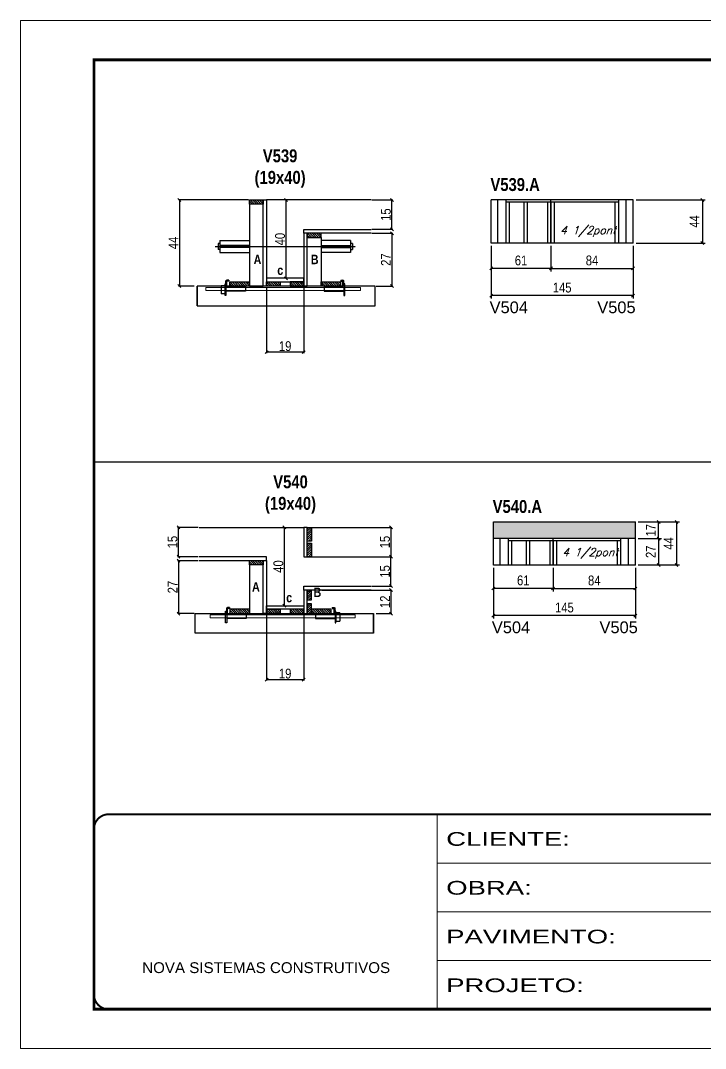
# Model space of a CAD drawing. Extents: x 3309 to 9590, y -2522 to 14608.
# Drawn here: x 8078 to 8777, y 10112 to 11162 of the extents above; entities that cross this region are included whole.
import ezdxf

# ---------------------------------------------------------------- set-up
doc = ezdxf.new("R2010")
doc.units = 0
for name, pattern in [('CONTINUO', [0]), ('DASHED', [0.75, 0.5, -0.25]), ('HIDDEN', [0.375, 0.25, -0.125])]:
    doc.linetypes.add(name, pattern=pattern)
for name, color, linetype in [('5', 5, 'Continuous'), ('barrote', 251, 'Continuous'), ('COTA', 241, 'Continuous'), ('detalhes', 4, 'Continuous'), ('NOMENCLATURA', 7, 'Continuous'), ('Painéis', 200, 'Continuous'), ('presilha', 1, 'Continuous'), ('SARR_2.2x10', 60, 'Continuous'), ('SARR_2.2x7', 40, 'Continuous'), ('SARR_3.5x7', 81, 'Continuous'), ('TENSOR', 3, 'Continuous'), ('texto', 7, 'Continuous')]:
    doc.layers.add(name, color=color, linetype=linetype)
for name, color, linetype, lineweight in [('CONCRETO', 251, 'Continuous', 25), ('Folhas', 255, 'Continuous', 9), ('SARRAFO DE PRESSAO', 251, 'DASHED', 9), ('SCO-___-LAJ', 2, 'Continuous', 0)]:
    doc.layers.add(name, color=color, linetype=linetype, lineweight=lineweight)
doc.styles.add('ARIAL', font='arial.ttf')
doc.styles.add('COTA TECNICA', font='techl___.ttf', dxfattribs={"height": 10})
doc.styles.add('COTA TECNICA 2X', font='techl___.ttf', dxfattribs={"height": 10})
doc.styles.add('Romans', font='romans.shx')
doc.styles.get("Standard").update_dxf_attribs({"font": 'arial.ttf'})
doc.styles.add('TECNICA', font='techb___.ttf', dxfattribs={"height": 10})
doc.styles.add('Tecnologia', font='')
doc.styles.get('Tecnologia').set_extended_font_data('Forgotten Futurist')
doc.dimstyles.new('PAINEL', dxfattribs={"dimtxt": 10, "dimasz": 3, "dimexe": 3, "dimexo": 3, "dimgap": 3, "dimtad": 1, "dimdec": 1, "dimzin": 12, "dimdsep": 46, "dimtxsty": 'COTA TECNICA', "dimblk1": 'OBLIQUE', "dimblk2": 'OBLIQUE', "dimsah": 1, "dimcen": 0.9, "dimclrd": 4, "dimclre": 4, "dimclrt": 240, "dimadec": 1, "dimazin": 3, "dimtfac": 1, "dimtdec": 1, "dimtmove": 0, "dimatfit": 3, "dimfxl": 1, "dimtolj": 1, "dimtzin": 12, "dimarcsym": 0})
doc.dimstyles.new('SECAO', dxfattribs={"dimscale": 0.333333, "dimtxt": 5, "dimasz": 9, "dimexe": 3, "dimexo": 3, "dimgap": 3, "dimtad": 1, "dimdec": 1, "dimlfac": 0.5, "dimzin": 12, "dimdsep": 46, "dimtxsty": 'COTA TECNICA 2X', "dimblk1": 'OBLIQUE', "dimblk2": 'OBLIQUE', "dimsah": 1, "dimcen": 0.9, "dimclrd": 4, "dimclre": 4, "dimclrt": 240, "dimadec": 1, "dimazin": 3, "dimtfac": 1, "dimtdec": 1, "dimtmove": 0, "dimatfit": 3, "dimfxl": 1, "dimtolj": 1, "dimtzin": 12, "dimarcsym": 0})
pattern_1 = [(135, (41564.4781, -112621.3136), (-1.122532015, -1.122532015), [])]
pattern_2 = [(135, (41564.4781, -112955.7535), (-1.122532015, -1.122532015), [])]

# ---------------------------------------------------------------- blocks, each defined once
blk = doc.blocks.new('9999999999')
at = {"color": 30, "linetype": 'CONTINUO'}
for p, q in [((98564.6, 34230.2), (98564.6, 34429.4)), ((98564.6, 34379.6), (99584, 34379.6)), ((98564.6, 34329.8), (99488, 34329.8)), ((98564.6, 34280), (99488, 34280))]:
    blk.add_line(p, q, dxfattribs=at)
at = {"color": 30, "linetype": 'CONTINUO', "const_width": 2}
blk.add_lwpolyline([(99584, 34230.2), (99584, 34414.4, 0.414214), (99569, 34429.4), (98229, 34429.4, 0.414214), (98214, 34414.4), (98214, 34245.2, 0.414214), (98229, 34230.2), (99584, 34230.2)], format="xyb", dxfattribs=at)
at = {"layer": 'Folhas'}
blk.add_lwpolyline([(98139, 34190.2), (99624, 34190.2), (99624, 35240.2), (98139, 35240.2)], close=True, dxfattribs=at)
at = {"layer": 'Folhas', "color": 30, "const_width": 3}
blk.add_lwpolyline([(98214, 34230.2), (99584, 34230.2), (99584, 35200.2), (98214, 35200.2)], close=True, dxfattribs=at)
at = {"color": 7, "linetype": 'Continuous', "ltscale": 5, "style": 'ARIAL'}
blk.add_text('NOVA SISTEMAS CONSTRUTIVOS', height=11.059, dxfattribs=at).set_placement((98263.2, 34267.2))
at = {"layer": 'Folhas', "color": 7, "style": 'Tecnologia', "width": 1.5}
for s, p in [('CLIENTE:', (98573.7, 34397.2)), ('OBRA:', (98573.7, 34347.3)), ('PAVIMENTO:', (98573.7, 34297.5)), ('PROJETO:', (98573.7, 34247.7))]:
    blk.add_text(s, height=14, dxfattribs=at).set_placement(p)
blk = doc.blocks.new('_Oblique')
at = {"color": 0, "linetype": 'ByBlock', "lineweight": -2}
blk.add_line((-0.5, -0.5), (0.5, 0.5), dxfattribs=at)
blk = doc.blocks.new('*D276')
at = {"layer": 'COTA', "color": 4, "lineweight": -2, "transparency": 16777216}
for p, q in [((8329.1, 10889.9), (8329.1, 10822.4)), ((8367.1, 10889.9), (8367.1, 10822.4)), ((8367.1, 10823.4), (8329.1, 10823.4))]:
    blk.add_line(p, q, dxfattribs=at)
at = {"layer": 'Defpoints', "color": 0, "transparency": 16777216}
for p in [(8329.1, 10890.9), (8367.1, 10890.9), (8329.1, 10823.4)]:
    blk.add_point(p, dxfattribs=at)
at = {"layer": 'COTA', "color": 4, "lineweight": -2, "transparency": 16777216, "xscale": 3, "yscale": 3, "zscale": 3, "rotation": 180}
blk.add_blockref('_Oblique', (8329.1, 10823.4), dxfattribs=at)
at = {"layer": 'COTA', "color": 4, "lineweight": -2, "transparency": 16777216, "xscale": 3, "yscale": 3, "zscale": 3}
blk.add_blockref('_Oblique', (8367.1, 10823.4), dxfattribs=at)
at = {"layer": 'COTA', "color": 240, "transparency": 16777216, "insert": (8348.1, 10829.5), "char_height": 10, "attachment_point": 5, "style": 'COTA TECNICA 2X'}
blk.add_mtext('\\A1;19', dxfattribs=at)
blk = doc.blocks.new('PRESILHA METÁLICA 1')
at = {"layer": 'presilha'}
for p, q in [((7.5, 10.6), (7.5, 19.9)), ((12, 21), (8.6, 21)), ((9, 11.6), (9, 18.9)), ((12, 19.5), (9.6, 19.5)), ((12, 21), (12, 19.5)), ((0, 13), (6, 13)), ((0, 13), (0, 0)), ((6, 0), (0, 0)), ((6, 15.5), (7.5, 15.5)), ((6, -2.5), (6, 15.5)), ((6, 13), (6, 0)), ((7.5, 15.5), (7.5, -2.5)), ((37.5, 4.1), (7.5, 4.1)), ((37.5, 11), (9.6, 11)), ((37.5, 11), (37.5, 4.1)), ((7.5, -2.5), (6, -2.5))]:
    blk.add_line(p, q, dxfattribs=at)
for centre, radius, start, end in [((8.6, 19.9), 1.14, 90, 180), ((9.6, 18.9), 0.57, 90, 180), ((9.6, 11.6), 0.57, 180, 270)]:
    blk.add_arc(centre, radius, start, end, dxfattribs=at)
blk = doc.blocks.new('PRESILHA METÁLICA 2')
at = {"layer": 'presilha'}
for p, q in [((-5.2, 23.5), (-5.2, 22)), ((-5.2, 23.5), (-1.9, 23.5)), ((-5.2, 22), (-2.8, 22)), ((-2.2, 14.1), (-2.2, 21.4)), ((0.8, 18), (-0.8, 18)), ((-0.8, 18), (-0.8, 0)), ((-0.8, 14.6), (-0.8, 22.4)), ((0.8, 0), (0.8, 18)), ((-30.8, 13.5), (-30.8, 6.6)), ((-30.8, 13.5), (-2.8, 13.5)), ((-30.8, 6.6), (-0.8, 6.6)), ((-0.8, 0), (0.8, 0))]:
    blk.add_line(p, q, dxfattribs=at)
for centre, radius, start, end in [((-2.8, 21.4), 0.57, 0, 90), ((-1.9, 22.4), 1.14, 0, 90), ((-2.8, 14.1), 0.57, 270, 0)]:
    blk.add_arc(centre, radius, start, end, dxfattribs=at)
blk = doc.blocks.new('*D277')
at = {"layer": 'COTA', "color": 4, "lineweight": -2, "transparency": 16777216}
for p, q in [((8310.5, 10978.9), (8239.1, 10978.9)), ((8240.1, 10978.9), (8240.1, 10890.9)), ((8255.3, 10890.9), (8239.1, 10890.9))]:
    blk.add_line(p, q, dxfattribs=at)
at = {"layer": 'Defpoints', "color": 0, "transparency": 16777216}
for p in [(8311.5, 10978.9), (8240.1, 10890.9), (8256.3, 10890.9)]:
    blk.add_point(p, dxfattribs=at)
at = {"layer": 'COTA', "color": 4, "lineweight": -2, "transparency": 16777216, "xscale": 3, "yscale": 3, "zscale": 3}
for p, rotation in [((8240.1, 10978.9), 90), ((8240.1, 10890.9), 270)]:
    blk.add_blockref('_Oblique', p, dxfattribs=dict(at, rotation=rotation))
at = {"layer": 'COTA', "color": 240, "transparency": 16777216, "insert": (8234, 10934.9), "char_height": 10, "attachment_point": 5, "rotation": 90, "style": 'COTA TECNICA 2X'}
blk.add_mtext('\\A1;44', dxfattribs=at)
blk = doc.blocks.new('*D278')
at = {"layer": 'COTA', "color": 4, "lineweight": -2, "transparency": 16777216}
for p, q in [((8436.8, 10944.9), (8458.1, 10944.9)), ((8457.1, 10944.9), (8457.1, 10890.9)), ((8441, 10890.9), (8458.1, 10890.9))]:
    blk.add_line(p, q, dxfattribs=at)
at = {"layer": 'Defpoints', "color": 0, "transparency": 16777216}
for p in [(8435.8, 10944.9), (8440, 10890.9), (8457.1, 10890.9)]:
    blk.add_point(p, dxfattribs=at)
at = {"layer": 'COTA', "color": 4, "lineweight": -2, "transparency": 16777216, "xscale": 3, "yscale": 3, "zscale": 3}
for p, rotation in [((8457.1, 10944.9), 90), ((8457.1, 10890.9), 270)]:
    blk.add_blockref('_Oblique', p, dxfattribs=dict(at, rotation=rotation))
at = {"layer": 'COTA', "color": 240, "transparency": 16777216, "insert": (8451, 10917.9), "char_height": 10, "attachment_point": 5, "rotation": 90, "style": 'COTA TECNICA 2X'}
blk.add_mtext('\\A1;27', dxfattribs=at)
blk = doc.blocks.new('*D279')
at = {"layer": 'COTA', "color": 4, "lineweight": -2, "transparency": 16777216}
for p, q in [((8366.1, 10978.9), (8348, 10978.9)), ((8349, 10898.9), (8349, 10978.9)), ((8366.1, 10898.9), (8348, 10898.9))]:
    blk.add_line(p, q, dxfattribs=at)
at = {"layer": 'Defpoints', "color": 0, "transparency": 16777216}
for p in [(8349, 10978.9), (8367.1, 10978.9), (8367.1, 10898.9)]:
    blk.add_point(p, dxfattribs=at)
at = {"layer": 'COTA', "color": 4, "lineweight": -2, "transparency": 16777216, "xscale": 3, "yscale": 3, "zscale": 3}
for p, rotation in [((8349, 10978.9), 90), ((8349, 10898.9), 270)]:
    blk.add_blockref('_Oblique', p, dxfattribs=dict(at, rotation=rotation))
at = {"layer": 'COTA', "color": 240, "transparency": 16777216, "insert": (8342.9, 10938.9), "char_height": 10, "attachment_point": 5, "rotation": 90, "style": 'COTA TECNICA 2X'}
blk.add_mtext('\\A1;40', dxfattribs=at)
blk = doc.blocks.new('*D280')
at = {"layer": 'COTA', "color": 4, "lineweight": -2, "transparency": 16777216}
for p, q in [((8436.8, 10978.9), (8458.1, 10978.9)), ((8457.1, 10948.9), (8457.1, 10978.9)), ((8436.8, 10948.9), (8458.1, 10948.9))]:
    blk.add_line(p, q, dxfattribs=at)
at = {"layer": 'Defpoints', "color": 0, "transparency": 16777216}
for p in [(8435.8, 10978.9), (8457.1, 10978.9), (8435.8, 10948.9)]:
    blk.add_point(p, dxfattribs=at)
at = {"layer": 'COTA', "color": 4, "lineweight": -2, "transparency": 16777216, "xscale": 3, "yscale": 3, "zscale": 3}
for p, rotation in [((8457.1, 10978.9), 90), ((8457.1, 10948.9), 270)]:
    blk.add_blockref('_Oblique', p, dxfattribs=dict(at, rotation=rotation))
at = {"layer": 'COTA', "color": 240, "transparency": 16777216, "insert": (8451, 10963.9), "char_height": 10, "attachment_point": 5, "rotation": 90, "style": 'COTA TECNICA 2X'}
blk.add_mtext('\\A1;15', dxfattribs=at)
blk = doc.blocks.new('*D281')
at = {"layer": 'COTA', "color": 4, "linetype": 'ByBlock', "lineweight": -2, "transparency": 16777216}
for p, q in [((8558.5, 10931.9), (8558.5, 10905.9)), ((8619.5, 10931.9), (8619.5, 10905.9)), ((8619.5, 10908.9), (8558.5, 10908.9))]:
    blk.add_line(p, q, dxfattribs=at)
at = {"layer": 'Defpoints', "color": 0, "linetype": 'ByBlock', "transparency": 16777216}
for p in [(8558.5, 10934.9), (8619.5, 10934.9), (8558.5, 10908.9)]:
    blk.add_point(p, dxfattribs=at)
at = {"layer": 'COTA', "color": 4, "linetype": 'ByBlock', "lineweight": -2, "transparency": 16777216, "xscale": 3, "yscale": 3, "zscale": 3, "rotation": 180}
blk.add_blockref('_Oblique', (8558.5, 10908.9), dxfattribs=at)
at = {"layer": 'COTA', "color": 4, "linetype": 'ByBlock', "lineweight": -2, "transparency": 16777216, "xscale": 3, "yscale": 3, "zscale": 3}
blk.add_blockref('_Oblique', (8619.5, 10908.9), dxfattribs=at)
at = {"layer": 'COTA', "color": 240, "linetype": 'ByBlock', "transparency": 16777216, "insert": (8589, 10917), "char_height": 10, "attachment_point": 5, "style": 'COTA TECNICA'}
blk.add_mtext('\\A1;61', dxfattribs=at)
blk = doc.blocks.new('*D284')
at = {"layer": 'COTA', "color": 4, "linetype": 'ByBlock', "lineweight": -2, "transparency": 16777216}
for p, q in [((8558.5, 10931.9), (8558.5, 10878.2)), ((8703.5, 10931.9), (8703.5, 10878.2)), ((8703.5, 10881.2), (8558.5, 10881.2))]:
    blk.add_line(p, q, dxfattribs=at)
at = {"layer": 'Defpoints', "color": 0, "linetype": 'ByBlock', "transparency": 16777216}
for p in [(8558.5, 10934.9), (8703.5, 10934.9), (8558.5, 10881.2)]:
    blk.add_point(p, dxfattribs=at)
at = {"layer": 'COTA', "color": 4, "linetype": 'ByBlock', "lineweight": -2, "transparency": 16777216, "xscale": 3, "yscale": 3, "zscale": 3, "rotation": 180}
blk.add_blockref('_Oblique', (8558.5, 10881.2), dxfattribs=at)
at = {"layer": 'COTA', "color": 4, "linetype": 'ByBlock', "lineweight": -2, "transparency": 16777216, "xscale": 3, "yscale": 3, "zscale": 3}
blk.add_blockref('_Oblique', (8703.5, 10881.2), dxfattribs=at)
at = {"layer": 'COTA', "color": 240, "linetype": 'ByBlock', "transparency": 16777216, "insert": (8631, 10889.3), "char_height": 10, "attachment_point": 5, "style": 'COTA TECNICA'}
blk.add_mtext('\\A1;145', dxfattribs=at)
blk = doc.blocks.new('*D282')
at = {"layer": 'COTA', "color": 4, "lineweight": -2, "transparency": 16777216}
for p, q in [((8619.5, 10931.9), (8619.5, 10905.9)), ((8703.5, 10931.9), (8703.5, 10905.9)), ((8619.5, 10908.9), (8703.5, 10908.9))]:
    blk.add_line(p, q, dxfattribs=at)
at = {"layer": 'Defpoints', "color": 0, "transparency": 16777216}
for p in [(8619.5, 10934.9, 0), (8703.5, 10934.9, 0), (8703.5, 10908.9)]:
    blk.add_point(p, dxfattribs=at)
at = {"layer": 'COTA', "color": 4, "lineweight": -2, "transparency": 16777216, "xscale": 3, "yscale": 3, "zscale": 3, "rotation": 180}
blk.add_blockref('_Oblique', (8619.5, 10908.9), dxfattribs=at)
at = {"layer": 'COTA', "color": 4, "lineweight": -2, "transparency": 16777216, "xscale": 3, "yscale": 3, "zscale": 3}
blk.add_blockref('_Oblique', (8703.5, 10908.9), dxfattribs=at)
at = {"layer": 'COTA', "color": 240, "transparency": 16777216, "insert": (8661.5, 10917), "char_height": 10, "attachment_point": 5, "style": 'COTA TECNICA'}
blk.add_mtext('\\A1;84', dxfattribs=at)
blk = doc.blocks.new('*D283')
at = {"layer": 'COTA', "color": 4, "lineweight": -2, "transparency": 16777216}
for p, q in [((8706.5, 10978.9), (8777.2, 10978.9)), ((8774.2, 10978.9), (8774.2, 10934.9)), ((8706.5, 10934.9), (8777.2, 10934.9))]:
    blk.add_line(p, q, dxfattribs=at)
at = {"layer": 'Defpoints', "color": 0, "transparency": 16777216}
for p in [(8703.5, 10978.9, 0), (8703.5, 10934.9, 0), (8774.2, 10934.9)]:
    blk.add_point(p, dxfattribs=at)
at = {"layer": 'COTA', "color": 4, "lineweight": -2, "transparency": 16777216, "xscale": 3, "yscale": 3, "zscale": 3}
for p, rotation in [((8774.2, 10978.9), 90), ((8774.2, 10934.9), 270)]:
    blk.add_blockref('_Oblique', p, dxfattribs=dict(at, rotation=rotation))
at = {"layer": 'COTA', "color": 240, "transparency": 16777216, "insert": (8766.1, 10956.9), "char_height": 10, "attachment_point": 5, "rotation": 90, "style": 'COTA TECNICA'}
blk.add_mtext('\\A1;44', dxfattribs=at)
blk = doc.blocks.new('*D291')
at = {"layer": 'COTA', "color": 4, "linetype": 'ByBlock', "lineweight": -2, "transparency": 16777216}
for p, q in [((8560.8, 10603), (8560.8, 10579)), ((8621.8, 10603), (8621.8, 10579)), ((8621.8, 10582), (8560.8, 10582))]:
    blk.add_line(p, q, dxfattribs=at)
at = {"layer": 'Defpoints', "color": 0, "linetype": 'ByBlock', "transparency": 16777216}
for p in [(8560.8, 10606), (8621.8, 10606), (8560.8, 10582)]:
    blk.add_point(p, dxfattribs=at)
at = {"layer": 'COTA', "color": 4, "linetype": 'ByBlock', "lineweight": -2, "transparency": 16777216, "xscale": 3, "yscale": 3, "zscale": 3, "rotation": 180}
blk.add_blockref('_Oblique', (8560.8, 10582), dxfattribs=at)
at = {"layer": 'COTA', "color": 4, "linetype": 'ByBlock', "lineweight": -2, "transparency": 16777216, "xscale": 3, "yscale": 3, "zscale": 3}
blk.add_blockref('_Oblique', (8621.8, 10582), dxfattribs=at)
at = {"layer": 'COTA', "color": 240, "linetype": 'ByBlock', "transparency": 16777216, "insert": (8591.3, 10590.2), "char_height": 10, "attachment_point": 5, "style": 'COTA TECNICA'}
blk.add_mtext('\\A1;61', dxfattribs=at)
blk = doc.blocks.new('*D294')
at = {"layer": 'COTA', "color": 4, "linetype": 'ByBlock', "lineweight": -2, "transparency": 16777216}
for p, q in [((8560.8, 10603), (8560.8, 10551.3)), ((8705.8, 10603), (8705.8, 10551.3)), ((8705.8, 10554.3), (8560.8, 10554.3))]:
    blk.add_line(p, q, dxfattribs=at)
at = {"layer": 'Defpoints', "color": 0, "linetype": 'ByBlock', "transparency": 16777216}
for p in [(8560.8, 10606), (8705.8, 10606), (8560.8, 10554.3)]:
    blk.add_point(p, dxfattribs=at)
at = {"layer": 'COTA', "color": 4, "linetype": 'ByBlock', "lineweight": -2, "transparency": 16777216, "xscale": 3, "yscale": 3, "zscale": 3, "rotation": 180}
blk.add_blockref('_Oblique', (8560.8, 10554.3), dxfattribs=at)
at = {"layer": 'COTA', "color": 4, "linetype": 'ByBlock', "lineweight": -2, "transparency": 16777216, "xscale": 3, "yscale": 3, "zscale": 3}
blk.add_blockref('_Oblique', (8705.8, 10554.3), dxfattribs=at)
at = {"layer": 'COTA', "color": 240, "linetype": 'ByBlock', "transparency": 16777216, "insert": (8633.3, 10562.5), "char_height": 10, "attachment_point": 5, "style": 'COTA TECNICA'}
blk.add_mtext('\\A1;145', dxfattribs=at)
blk = doc.blocks.new('*D292')
at = {"layer": 'COTA', "color": 4, "lineweight": -2, "transparency": 16777216}
for p, q in [((8621.8, 10603), (8621.8, 10579)), ((8705.8, 10603), (8705.8, 10579)), ((8621.8, 10582), (8705.8, 10582))]:
    blk.add_line(p, q, dxfattribs=at)
at = {"layer": 'Defpoints', "color": 0, "transparency": 16777216}
for p in [(8621.8, 10606, 0), (8705.8, 10606, 0), (8705.8, 10582)]:
    blk.add_point(p, dxfattribs=at)
at = {"layer": 'COTA', "color": 4, "lineweight": -2, "transparency": 16777216, "xscale": 3, "yscale": 3, "zscale": 3, "rotation": 180}
blk.add_blockref('_Oblique', (8621.8, 10582), dxfattribs=at)
at = {"layer": 'COTA', "color": 4, "lineweight": -2, "transparency": 16777216, "xscale": 3, "yscale": 3, "zscale": 3}
blk.add_blockref('_Oblique', (8705.8, 10582), dxfattribs=at)
at = {"layer": 'COTA', "color": 240, "transparency": 16777216, "insert": (8663.8, 10590.1), "char_height": 10, "attachment_point": 5, "style": 'COTA TECNICA'}
blk.add_mtext('\\A1;84', dxfattribs=at)
blk = doc.blocks.new('*D293')
at = {"layer": 'COTA', "color": 4, "lineweight": -2, "transparency": 16777216}
for p, q in [((8708.8, 10633), (8732.5, 10633)), ((8729.5, 10633), (8729.5, 10606)), ((8708.8, 10606), (8732.5, 10606))]:
    blk.add_line(p, q, dxfattribs=at)
at = {"layer": 'Defpoints', "color": 0, "transparency": 16777216}
for p in [(8705.8, 10633, 0), (8705.8, 10606, 0), (8729.5, 10606)]:
    blk.add_point(p, dxfattribs=at)
at = {"layer": 'COTA', "color": 4, "lineweight": -2, "transparency": 16777216, "xscale": 3, "yscale": 3, "zscale": 3}
for p, rotation in [((8729.5, 10633), 90), ((8729.5, 10606), 270)]:
    blk.add_blockref('_Oblique', p, dxfattribs=dict(at, rotation=rotation))
at = {"layer": 'COTA', "color": 240, "transparency": 16777216, "insert": (8721.5, 10619.5), "char_height": 10, "attachment_point": 5, "rotation": 90, "style": 'COTA TECNICA'}
blk.add_mtext('\\A1;27', dxfattribs=at)
blk = doc.blocks.new('*D295')
at = {"layer": 'COTA', "color": 4, "lineweight": -2, "transparency": 16777216}
for p, q in [((8708.8, 10650), (8732.5, 10650)), ((8729.5, 10633), (8729.5, 10650)), ((8708.8, 10633), (8732.5, 10633))]:
    blk.add_line(p, q, dxfattribs=at)
at = {"layer": 'Defpoints', "color": 0, "transparency": 16777216}
for p in [(8705.8, 10650, 0), (8729.5, 10650), (8705.8, 10633, 0)]:
    blk.add_point(p, dxfattribs=at)
at = {"layer": 'COTA', "color": 4, "lineweight": -2, "transparency": 16777216, "xscale": 3, "yscale": 3, "zscale": 3}
for p, rotation in [((8729.5, 10650), 90), ((8729.5, 10633), 270)]:
    blk.add_blockref('_Oblique', p, dxfattribs=dict(at, rotation=rotation))
at = {"layer": 'COTA', "color": 240, "transparency": 16777216, "insert": (8721.5, 10641.5), "char_height": 10, "attachment_point": 5, "rotation": 90, "style": 'COTA TECNICA'}
blk.add_mtext('\\A1;17', dxfattribs=at)
blk = doc.blocks.new('*D296')
at = {"layer": 'COTA', "color": 4, "lineweight": -2, "transparency": 16777216}
for p, q in [((8708.8, 10650), (8750.8, 10650)), ((8747.8, 10650), (8747.8, 10606)), ((8708.8, 10606), (8750.8, 10606))]:
    blk.add_line(p, q, dxfattribs=at)
at = {"layer": 'Defpoints', "color": 0, "transparency": 16777216}
for p in [(8705.8, 10650, 0), (8705.8, 10606, 0), (8747.8, 10606)]:
    blk.add_point(p, dxfattribs=at)
at = {"layer": 'COTA', "color": 4, "lineweight": -2, "transparency": 16777216, "xscale": 3, "yscale": 3, "zscale": 3}
for p, rotation in [((8747.8, 10650), 90), ((8747.8, 10606), 270)]:
    blk.add_blockref('_Oblique', p, dxfattribs=dict(at, rotation=rotation))
at = {"layer": 'COTA', "color": 240, "transparency": 16777216, "insert": (8739.7, 10628), "char_height": 10, "attachment_point": 5, "rotation": 90, "style": 'COTA TECNICA'}
blk.add_mtext('\\A1;44', dxfattribs=at)
blk = doc.blocks.new('*D330')
at = {"layer": 'COTA', "color": 4, "lineweight": -2, "transparency": 16777216}
for p, q in [((8329.1, 10555.4), (8329.1, 10487.9)), ((8367.1, 10555.4), (8367.1, 10487.9)), ((8329.1, 10488.9), (8367.1, 10488.9))]:
    blk.add_line(p, q, dxfattribs=at)
at = {"layer": 'Defpoints', "color": 0, "transparency": 16777216}
for p in [(8329.1, 10556.4), (8367.1, 10556.4), (8367.1, 10488.9)]:
    blk.add_point(p, dxfattribs=at)
at = {"layer": 'COTA', "color": 4, "lineweight": -2, "transparency": 16777216, "xscale": 3, "yscale": 3, "zscale": 3, "rotation": 180}
blk.add_blockref('_Oblique', (8329.1, 10488.9), dxfattribs=at)
at = {"layer": 'COTA', "color": 4, "lineweight": -2, "transparency": 16777216, "xscale": 3, "yscale": 3, "zscale": 3}
blk.add_blockref('_Oblique', (8367.1, 10488.9), dxfattribs=at)
at = {"layer": 'COTA', "color": 240, "transparency": 16777216, "insert": (8348.1, 10495), "char_height": 10, "attachment_point": 5, "style": 'COTA TECNICA 2X'}
blk.add_mtext('\\A1;19', dxfattribs=at)
blk = doc.blocks.new('*D326')
at = {"layer": 'COTA', "color": 4, "lineweight": -2, "transparency": 16777216}
for p, q in [((8385.7, 10580.4), (8457.2, 10580.4)), ((8456.2, 10580.4), (8456.2, 10556.4)), ((8441, 10556.4), (8457.2, 10556.4))]:
    blk.add_line(p, q, dxfattribs=at)
at = {"layer": 'Defpoints', "color": 0, "transparency": 16777216}
for p in [(8384.7, 10580.4), (8440, 10556.4), (8456.2, 10556.4)]:
    blk.add_point(p, dxfattribs=at)
at = {"layer": 'COTA', "color": 4, "lineweight": -2, "transparency": 16777216, "xscale": 3, "yscale": 3, "zscale": 3}
for p, rotation in [((8456.2, 10580.4), 90), ((8456.2, 10556.4), 270)]:
    blk.add_blockref('_Oblique', p, dxfattribs=dict(at, rotation=rotation))
at = {"layer": 'COTA', "color": 240, "transparency": 16777216, "insert": (8450.1, 10568.4), "char_height": 10, "attachment_point": 5, "rotation": 90, "style": 'COTA TECNICA 2X'}
blk.add_mtext('\\A1;12', dxfattribs=at)
blk = doc.blocks.new('*D327')
at = {"layer": 'COTA', "color": 4, "lineweight": -2, "transparency": 16777216}
for p, q in [((8259.4, 10610.4), (8238.2, 10610.4)), ((8239.2, 10610.4), (8239.2, 10556.4)), ((8255.3, 10556.4), (8238.2, 10556.4))]:
    blk.add_line(p, q, dxfattribs=at)
at = {"layer": 'Defpoints', "color": 0, "transparency": 16777216}
for p in [(8260.4, 10610.4), (8239.2, 10556.4), (8256.3, 10556.4)]:
    blk.add_point(p, dxfattribs=at)
at = {"layer": 'COTA', "color": 4, "lineweight": -2, "transparency": 16777216, "xscale": 3, "yscale": 3, "zscale": 3}
for p, rotation in [((8239.2, 10610.4), 90), ((8239.2, 10556.4), 270)]:
    blk.add_blockref('_Oblique', p, dxfattribs=dict(at, rotation=rotation))
at = {"layer": 'COTA', "color": 240, "transparency": 16777216, "insert": (8233.2, 10583.4), "char_height": 10, "attachment_point": 5, "rotation": 90, "style": 'COTA TECNICA 2X'}
blk.add_mtext('\\A1;27', dxfattribs=at)
blk = doc.blocks.new('*D328')
at = {"layer": 'COTA', "color": 4, "lineweight": -2, "transparency": 16777216}
for p, q in [((8330.1, 10644.4), (8348.3, 10644.4)), ((8347.3, 10564.4), (8347.3, 10644.4)), ((8330.1, 10564.4), (8348.3, 10564.4))]:
    blk.add_line(p, q, dxfattribs=at)
at = {"layer": 'Defpoints', "color": 0, "transparency": 16777216}
for p in [(8329.1, 10644.4), (8347.3, 10644.4), (8329.1, 10564.4)]:
    blk.add_point(p, dxfattribs=at)
at = {"layer": 'COTA', "color": 4, "lineweight": -2, "transparency": 16777216, "xscale": 3, "yscale": 3, "zscale": 3}
for p, rotation in [((8347.3, 10644.4), 90), ((8347.3, 10564.4), 270)]:
    blk.add_blockref('_Oblique', p, dxfattribs=dict(at, rotation=rotation))
at = {"layer": 'COTA', "color": 240, "transparency": 16777216, "insert": (8341.2, 10604.4), "char_height": 10, "attachment_point": 5, "rotation": 90, "style": 'COTA TECNICA 2X'}
blk.add_mtext('\\A1;40', dxfattribs=at)
blk = doc.blocks.new('*D329')
at = {"layer": 'COTA', "color": 4, "lineweight": -2, "transparency": 16777216}
for p, q in [((8259.4, 10644.4), (8238.2, 10644.4)), ((8239.2, 10614.4), (8239.2, 10644.4)), ((8259.4, 10614.4), (8238.2, 10614.4))]:
    blk.add_line(p, q, dxfattribs=at)
at = {"layer": 'Defpoints', "color": 0, "transparency": 16777216}
for p in [(8239.2, 10644.4), (8260.4, 10644.4), (8260.4, 10614.4)]:
    blk.add_point(p, dxfattribs=at)
at = {"layer": 'COTA', "color": 4, "lineweight": -2, "transparency": 16777216, "xscale": 3, "yscale": 3, "zscale": 3}
for p, rotation in [((8239.2, 10644.4), 90), ((8239.2, 10614.4), 270)]:
    blk.add_blockref('_Oblique', p, dxfattribs=dict(at, rotation=rotation))
at = {"layer": 'COTA', "color": 240, "transparency": 16777216, "insert": (8233.1, 10629.4), "char_height": 10, "attachment_point": 5, "rotation": 90, "style": 'COTA TECNICA 2X'}
blk.add_mtext('\\A1;15', dxfattribs=at)
blk = doc.blocks.new('*D331')
at = {"layer": 'COTA', "color": 4, "lineweight": -2, "transparency": 16777216}
for p, q in [((8371.7, 10644.4), (8457.2, 10644.4)), ((8456.2, 10644.4), (8456.2, 10614.4)), ((8385.7, 10614.4), (8457.2, 10614.4))]:
    blk.add_line(p, q, dxfattribs=at)
at = {"layer": 'Defpoints', "color": 0, "transparency": 16777216}
for p in [(8370.7, 10644.4), (8384.7, 10614.4), (8456.2, 10614.4)]:
    blk.add_point(p, dxfattribs=at)
at = {"layer": 'COTA', "color": 4, "lineweight": -2, "transparency": 16777216, "xscale": 3, "yscale": 3, "zscale": 3}
for p, rotation in [((8456.2, 10644.4), 90), ((8456.2, 10614.4), 270)]:
    blk.add_blockref('_Oblique', p, dxfattribs=dict(at, rotation=rotation))
at = {"layer": 'COTA', "color": 240, "transparency": 16777216, "insert": (8450.1, 10629.4), "char_height": 10, "attachment_point": 5, "rotation": 90, "style": 'COTA TECNICA 2X'}
blk.add_mtext('\\A1;15', dxfattribs=at)
blk = doc.blocks.new('*D332')
at = {"layer": 'COTA', "color": 4, "lineweight": -2, "transparency": 16777216}
for p, q in [((8385.7, 10614.4), (8457.2, 10614.4)), ((8456.2, 10584.4), (8456.2, 10614.4)), ((8436.8, 10584.4), (8457.2, 10584.4))]:
    blk.add_line(p, q, dxfattribs=at)
at = {"layer": 'Defpoints', "color": 0, "transparency": 16777216}
for p in [(8384.7, 10614.4), (8456.2, 10614.4), (8435.8, 10584.4)]:
    blk.add_point(p, dxfattribs=at)
at = {"layer": 'COTA', "color": 4, "lineweight": -2, "transparency": 16777216, "xscale": 3, "yscale": 3, "zscale": 3}
for p, rotation in [((8456.2, 10614.4), 90), ((8456.2, 10584.4), 270)]:
    blk.add_blockref('_Oblique', p, dxfattribs=dict(at, rotation=rotation))
at = {"layer": 'COTA', "color": 240, "transparency": 16777216, "insert": (8450.1, 10599.4), "char_height": 10, "attachment_point": 5, "rotation": 90, "style": 'COTA TECNICA 2X'}
blk.add_mtext('\\A1;15', dxfattribs=at)

msp = doc.modelspace()

# ---------------------------------------------------------------- hatches: boundary and pattern name
at = {"layer": 'COTA'}
h = msp.add_hatch(dxfattribs=at)
h.set_pattern_fill('AR-CONC', color=256, scale=0.03)
h.set_pattern_definition([(50, (-369.347, 0), (5.46554, -0.4781726), [0.5715, -6.2865]), (355, (-369.347, 0), (-1.0573026, 5.7317054), [0.4572, -5.0292175]), (100.451445, (-368.8916, -0.04), (4.4082374, 5.2535326), [0.4857003, -5.3427073]), (46.1842, (-369.347, 1.524), (8.1323712, -1.26127), [0.85725, -9.42975]), (96.63556, (-368.669, 1.419), (7.122124, 7.4227837), [0.7285507, -8.014068]), (351.18415, (-369.347, 1.524), (7.122124, 7.4227837), [0.685799, -7.543792]), (21, (-368.585, 1.143), (4.5484317, -3.067956), [0.5715, -6.2865]), (326, (-368.585, 1.143), (1.8540609, 5.525639), [0.4572, -5.0292]), (71.451445, (-368.206, 0.8873), (6.4024926, 2.457683), [0.4857003, -5.3426981]), (37.5, (-369.347, 0), (0.0926581, 2.53665117), [0, -4.96824, 0, -5.1054, 0, -5.04825]), (7.5, (-369.347, 0), (2.0045899, 3.00541724), [0, -2.91084, 0, -4.85394, 0, -1.92405]), (327.5, (-371.0463, 0), (4.06771786, -0.17186232), [0, -1.905, 0, -5.9436, 0, -7.8867]), (317.5, (-371.8083, 0), (4.4438754, 0.7627947), [0, -2.4765, 0, -3.94716, 0, -5.6007])])
h.paths.add_polyline_path([(8705.76, 10632.97), (8705.76, 10649.97), (8560.76, 10649.97), (8560.76, 10632.97)])
at = {"layer": 'SARR_2.2x10'}
h = msp.add_hatch(dxfattribs=at)
h.set_pattern_fill('ANSI31', color=256, scale=0.5, angle=90)
h.set_pattern_definition([(135, (41484.8781, -112621.3136), (-1.122532015, -1.122532015), [])])
h.paths.add_polyline_path([(8291.55, 10895.26), (8291.55, 10890.86), (8311.55, 10890.86), (8311.55, 10895.26)])
h = msp.add_hatch(dxfattribs=at)
h.set_pattern_fill('ANSI31', color=256, scale=0.5, angle=90)
h.set_pattern_definition([(135, (41578.0781, -112621.3136), (-1.122532015, -1.122532015), [])])
h.paths.add_polyline_path([(8384.75, 10895.26), (8384.75, 10890.86), (8404.75, 10890.86), (8404.75, 10895.26)])
h = msp.add_hatch(dxfattribs=at)
h.set_pattern_fill('ANSI31', color=256, scale=0.5, angle=90)
h.set_pattern_definition([(135, (41578.0781, -112955.7535), (-1.122532015, -1.122532015), [])])
h.paths.add_polyline_path([(8311.55, 10560.82), (8311.55, 10556.42), (8291.55, 10556.42), (8291.55, 10560.82)])
h = msp.add_hatch(dxfattribs=at)
h.set_pattern_fill('ANSI31', color=256, scale=0.5, angle=90)
h.set_pattern_definition([(135, (41475.2781, -112955.7535), (-1.122532015, -1.122532015), [])])
h.paths.add_polyline_path([(8395.15, 10560.82), (8395.15, 10556.42), (8375.15, 10556.42), (8375.15, 10560.82)])
at = {"layer": 'SARR_2.2x7'}
h = msp.add_hatch(dxfattribs=at)
h.set_pattern_fill('ANSI31', color=256, scale=0.5, angle=90)
h.set_pattern_definition([(135, (41498.8781, -112537.7136), (-1.122532015, -1.122532015), [])])
h.paths.add_polyline_path([(8325.55, 10978.86), (8325.55, 10974.46), (8311.55, 10974.46), (8311.55, 10978.86)])
h = msp.add_hatch(dxfattribs=at)
h.set_pattern_fill('ANSI31', color=256, scale=0.5, angle=90)
h.set_pattern_definition([(135, (41478.8781, -112571.7136), (-1.122532015, -1.122532015), [])])
h.paths.add_polyline_path([(8370.75, 10944.86), (8370.75, 10940.46), (8384.75, 10940.46), (8384.75, 10944.86)])
h = msp.add_hatch(dxfattribs=at)
h.set_pattern_fill('ANSI31', color=256, scale=0.5, angle=90)
h.set_pattern_definition(pattern_1)
h.paths.add_polyline_path([(8343.15, 10890.86), (8343.15, 10895.26), (8329.15, 10895.26), (8329.15, 10890.86)])
h = msp.add_hatch(dxfattribs=at)
h.set_pattern_fill('ANSI31', color=256, scale=0.5, angle=90)
h.set_pattern_definition(pattern_1)
h.paths.add_polyline_path([(8353.15, 10895.26), (8353.15, 10890.86), (8367.15, 10890.86), (8367.15, 10895.26)])
h = msp.add_hatch(dxfattribs=at)
h.set_pattern_fill('ANSI31', color=256, scale=0.5, angle=180)
h.set_pattern_definition([(225, (131887.3185, 43797.7455), (1.122532015, -1.122532015), [])])
h.paths.add_polyline_path([(8370.75, 10644.42), (8375.15, 10644.42), (8375.15, 10630.42), (8370.75, 10630.42)])
h = msp.add_hatch(dxfattribs=at)
h.set_pattern_fill('ANSI31', color=256, scale=0.5, angle=180)
h.set_pattern_definition([(225, (131887.3185, 43781.7455), (1.122532015, -1.122532015), [])])
h.paths.add_polyline_path([(8370.75, 10628.42), (8375.15, 10628.42), (8375.15, 10614.42), (8370.75, 10614.42)])
h = msp.add_hatch(dxfattribs=at)
h.set_pattern_fill('ANSI31', color=256, scale=0.5, angle=90)
h.set_pattern_definition([(135, (41478.8781, -112906.1535), (-1.122532015, -1.122532015), [])])
h.paths.add_polyline_path([(8325.55, 10610.42), (8325.55, 10606.02), (8311.55, 10606.02), (8311.55, 10610.42)])
h = msp.add_hatch(dxfattribs=at)
h.set_pattern_fill('ANSI31', color=256, scale=0.5, angle=180)
h.set_pattern_definition([(225, (131887.3185, 43694.5455), (1.122532015, -1.122532015), [])])
h.paths.add_polyline_path([(8370.75, 10570.42), (8375.15, 10570.42), (8375.15, 10580.42), (8370.75, 10580.42)])
h = msp.add_hatch(dxfattribs=at)
h.set_pattern_fill('ANSI31', color=256, scale=0.5, angle=180)
h.set_pattern_definition([(225, (131887.3185, 43680.5455), (1.122532015, -1.122532015), [])])
h.paths.add_polyline_path([(8370.75, 10556.42), (8375.15, 10556.42), (8375.15, 10566.42), (8370.75, 10566.42)])
h = msp.add_hatch(dxfattribs=at)
h.set_pattern_fill('ANSI31', color=256, scale=0.5, angle=90)
h.set_pattern_definition(pattern_2)
h.paths.add_polyline_path([(8343.15, 10560.82), (8343.15, 10556.42), (8329.15, 10556.42), (8329.15, 10560.82)])
h = msp.add_hatch(dxfattribs=at)
h.set_pattern_fill('ANSI31', color=256, scale=0.5, angle=90)
h.set_pattern_definition(pattern_2)
h.paths.add_polyline_path([(8353.15, 10556.42), (8353.15, 10560.82), (8367.15, 10560.82), (8367.15, 10556.42)])

# ---------------------------------------------------------------- linework, layer by layer
at = {"ltscale": 3}
for p, q in [((8279.55, 10934.31), (8279.55, 10928.31)), ((8281.55, 10934.31), (8279.55, 10934.31)), ((8281.55, 10937.31), (8281.55, 10925.31)), ((8281.55, 10937.31), (8311.55, 10937.31)), ((8311.55, 10932.31), (8281.55, 10932.31)), ((8414.75, 10937.31), (8384.75, 10937.31)), ((8384.75, 10932.31), (8414.75, 10932.31)), ((8414.75, 10937.31), (8414.75, 10925.31)), ((8416.75, 10934.31), (8414.75, 10934.31)), ((8416.75, 10934.31), (8416.75, 10928.31)), ((8281.55, 10928.31), (8279.55, 10928.31)), ((8311.55, 10930.31), (8281.55, 10930.31)), ((8281.55, 10925.31), (8311.55, 10925.31)), ((8384.75, 10930.31), (8414.75, 10930.31)), ((8414.75, 10925.31), (8384.75, 10925.31)), ((8414.75, 10928.31), (8416.75, 10928.31))]:
    msp.add_line(p, q, dxfattribs=at)
at = {"layer": 'barrote'}
for points in [[(8258.09, 10870.86), (8440.01, 10870.86), (8440.01, 10890.86), (8258.09, 10890.86)], [(8438.2, 10536.42), (8256.29, 10536.42), (8256.29, 10556.42), (8438.2, 10556.42)]]:
    msp.add_lwpolyline(points, close=True, dxfattribs=at)
at = {"layer": 'CONCRETO', "linetype": 'Continuous'}
for p, q in [((8435.85, 10978.86), (8329.15, 10978.86)), ((8260.45, 10644.42), (8367.15, 10644.42)), ((8367.15, 10614.42), (8435.98, 10614.42))]:
    msp.add_line(p, q, dxfattribs=at)
at = {"layer": 'COTA'}
for p, q in [((8558.47, 10978.86, 0), (8558.47, 10978.86, 0)), ((8703.47, 10978.86, 0), (8703.47, 10978.86, 0)), ((8152.87, 10711.25), (9522.87, 10711.25)), ((8560.76, 10632.97, 0), (8560.76, 10649.97, 0)), ((8560.76, 10649.97, 0), (8705.76, 10649.97, 0)), ((8705.76, 10632.97, 0), (8705.76, 10649.97, 0)), ((8560.76, 10632.97, 0), (8560.76, 10632.97, 0)), ((8705.76, 10632.97, 0), (8705.76, 10632.97, 0))]:
    msp.add_line(p, q, dxfattribs=at)
at = {"layer": 'detalhes', "color": 250}
for p, q in [((8258.09, 10870.86), (8258.09, 10890.86)), ((8438.2, 10536.42), (8438.2, 10556.42))]:
    msp.add_line(p, q, dxfattribs=at)
at = {"layer": 'Painéis', "linetype": 'ByBlock'}
for p, q in [((8703.47, 10978.86, 0), (8558.47, 10978.86, 0)), ((8558.47, 10934.86, 0), (8558.47, 10978.86, 0)), ((8619.47, 10934.86, 0), (8619.47, 10978.86, 0)), ((8703.47, 10934.86, 0), (8703.47, 10978.86, 0)), ((8703.47, 10934.86, 0), (8558.47, 10934.86, 0)), ((8705.76, 10632.97, 0), (8560.76, 10632.97, 0)), ((8560.76, 10605.97, 0), (8560.76, 10632.97, 0)), ((8621.76, 10605.97, 0), (8621.76, 10632.97, 0)), ((8705.76, 10605.97, 0), (8705.76, 10632.97, 0)), ((8705.76, 10605.97, 0), (8560.76, 10605.97, 0))]:
    msp.add_line(p, q, dxfattribs=at)
at = {"layer": 'Painéis', "linetype": 'Continuous'}
for points in [[(8325.55, 10890.86), (8325.55, 10978.86), (8329.15, 10978.86), (8329.15, 10890.86)], [(8370.75, 10890.86), (8370.75, 10944.86), (8367.15, 10944.86), (8367.15, 10890.86)], [(8367.15, 10898.86), (8329.15, 10898.86), (8329.15, 10895.26), (8367.15, 10895.26)], [(8370.75, 10614.42), (8370.75, 10644.42), (8367.15, 10644.42), (8367.15, 10614.42)], [(8325.55, 10556.42), (8325.55, 10610.42), (8329.15, 10610.42), (8329.15, 10556.42)], [(8370.75, 10556.42), (8370.75, 10580.42), (8367.15, 10580.42), (8367.15, 10556.42)], [(8329.15, 10564.42), (8367.15, 10564.42), (8367.15, 10560.82), (8329.15, 10560.82)]]:
    msp.add_lwpolyline(points, close=True, dxfattribs=at)
at = {"layer": 'Painéis', "linetype": 'Continuous', "elevation": 0}
for points in [[(8435.85, 10944.86), (8367.15, 10944.86), (8367.15, 10948.86), (8435.85, 10948.86)], [(8260.45, 10610.42), (8329.15, 10610.42), (8329.15, 10614.42), (8260.45, 10614.42)]]:
    msp.add_lwpolyline(points, dxfattribs=at)
at = {"layer": 'Painéis', "linetype": 'Continuous'}
msp.add_lwpolyline([(8435.85, 10580.42), (8367.15, 10580.42), (8367.15, 10584.42), (8435.85, 10584.42)], dxfattribs=at)
at = {"layer": 'SARR_2.2x10'}
for points in [[(8291.55, 10895.26), (8311.55, 10895.26), (8311.55, 10890.86), (8291.55, 10890.86)], [(8384.75, 10895.26), (8404.75, 10895.26), (8404.75, 10890.86), (8384.75, 10890.86)], [(8311.55, 10560.82), (8291.55, 10560.82), (8291.55, 10556.42), (8311.55, 10556.42)], [(8395.15, 10560.82), (8375.15, 10560.82), (8375.15, 10556.42), (8395.15, 10556.42)]]:
    msp.add_lwpolyline(points, close=True, dxfattribs=at)
at = {"layer": 'SARR_2.2x7', "linetype": 'Continuous'}
for p, q in [((8565.47, 10934.86, 0), (8565.47, 10978.86, 0)), ((8619.47, 10976.66, 0), (8573.47, 10976.66, 0)), ((8688.47, 10976.66, 0), (8619.47, 10976.66, 0)), ((8619.47, 10976.66, 0), (8619.47, 10976.66, 0)), ((8696.47, 10934.86, 0), (8696.47, 10978.86, 0)), ((8567.76, 10605.97, 0), (8567.76, 10632.97, 0)), ((8621.76, 10630.77, 0), (8575.76, 10630.77, 0)), ((8690.76, 10630.77, 0), (8621.76, 10630.77, 0)), ((8621.76, 10630.77, 0), (8621.76, 10630.77, 0)), ((8698.76, 10605.97, 0), (8698.76, 10632.97, 0))]:
    msp.add_line(p, q, dxfattribs=at)
at = {"layer": 'SARR_2.2x7', "elevation": 0}
for points in [[(8311.55, 10978.86), (8325.55, 10978.86), (8325.55, 10974.46), (8311.55, 10974.46)], [(8384.75, 10944.86), (8370.75, 10944.86), (8370.75, 10940.46), (8384.75, 10940.46)], [(8311.55, 10610.42), (8325.55, 10610.42), (8325.55, 10606.02), (8311.55, 10606.02)]]:
    msp.add_lwpolyline(points, close=True, dxfattribs=at)
at = {"layer": 'SARR_2.2x7'}
for points in [[(8329.15, 10895.26), (8343.15, 10895.26), (8343.15, 10890.86), (8329.15, 10890.86)], [(8367.15, 10895.26), (8353.15, 10895.26), (8353.15, 10890.86), (8367.15, 10890.86)], [(8370.75, 10630.42), (8370.75, 10644.42), (8375.15, 10644.42), (8375.15, 10630.42)], [(8370.75, 10614.42), (8370.75, 10628.42), (8375.15, 10628.42), (8375.15, 10614.42)], [(8370.75, 10580.42), (8370.75, 10570.42), (8375.15, 10570.42), (8375.15, 10580.42)], [(8370.75, 10566.42), (8370.75, 10556.42), (8375.15, 10556.42), (8375.15, 10566.42)], [(8329.15, 10560.82), (8343.15, 10560.82), (8343.15, 10556.42), (8329.15, 10556.42)], [(8367.15, 10560.82), (8353.15, 10560.82), (8353.15, 10556.42), (8367.15, 10556.42)]]:
    msp.add_lwpolyline(points, close=True, dxfattribs=at)
at = {"layer": 'SARR_3.5x7'}
for p, q in [((8573.47, 10978.86, 0), (8573.47, 10934.86, 0)), ((8576.97, 10976.66, 0), (8576.97, 10934.86, 0)), ((8591.93, 10976.66, 0), (8591.93, 10934.86, 0)), ((8595.43, 10976.66, 0), (8595.43, 10934.86, 0)), ((8615.97, 10976.66, 0), (8615.97, 10934.86, 0)), ((8619.47, 10976.66, 0), (8619.47, 10934.86, 0)), ((8622.97, 10976.66, 0), (8622.97, 10934.86, 0)), ((8684.97, 10976.66, 0), (8684.97, 10934.86, 0)), ((8688.47, 10978.86, 0), (8688.47, 10934.86, 0)), ((8575.76, 10632.97, 0), (8575.76, 10605.97, 0)), ((8579.26, 10630.77, 0), (8579.26, 10605.97, 0)), ((8594.21, 10630.77, 0), (8594.21, 10605.97, 0)), ((8597.71, 10630.77, 0), (8597.71, 10605.97, 0)), ((8618.26, 10630.77, 0), (8618.26, 10605.97, 0)), ((8621.76, 10630.77, 0), (8621.76, 10605.97, 0)), ((8625.26, 10630.77, 0), (8625.26, 10605.97, 0)), ((8687.26, 10630.77, 0), (8687.26, 10605.97, 0)), ((8690.76, 10632.97, 0), (8690.76, 10605.97, 0))]:
    msp.add_line(p, q, dxfattribs=at)
for points in [[(8325.55, 10974.46), (8311.55, 10974.46), (8311.55, 10890.86), (8325.55, 10890.86)], [(8370.75, 10940.46), (8384.75, 10940.46), (8384.75, 10890.86), (8370.75, 10890.86)], [(8325.55, 10606.02), (8311.55, 10606.02), (8311.55, 10556.42), (8325.55, 10556.42)]]:
    msp.add_lwpolyline(points, close=True, dxfattribs=at)
at = {"layer": 'SCO-___-LAJ', "color": 1}
for points in [[(8267.1, 10889.52), (8424.93, 10889.52), (8424.93, 10886.32), (8267.1, 10886.32)], [(8419.6, 10555.08), (8271.37, 10555.08), (8271.37, 10551.88), (8419.6, 10551.88)]]:
    msp.add_lwpolyline(points, close=True, dxfattribs=at)
at = {"layer": 'TENSOR', "linetype": 'HIDDEN', "ltscale": 0.5}
msp.add_line((8276.55, 10931.31), (8420.05, 10931.31), dxfattribs=at)

# ---------------------------------------------------------------- block references
at = {"layer": 'presilha', "yscale": 0.6666666666666666, "zscale": 0.6666666666666666}
for name, p, xscale in [('PRESILHA METÁLICA 1', (8282.68, 10882.89), 0.6666666666666666), ('PRESILHA METÁLICA 2', (8408.43, 10881.22), 0.6666666666666666), ('PRESILHA METÁLICA 2', (8287.87, 10546.78), -0.6666666666666666), ('PRESILHA METÁLICA 1', (8404.02, 10548.45), -0.6666666666666666)]:
    msp.add_blockref(name, p, dxfattribs=dict(at, xscale=xscale))
at = {"layer": 'SARRAFO DE PRESSAO', "color": 6, "linetype": 'ByBlock'}
msp.add_blockref('9999999999', (-90061.11, -24078.07), dxfattribs=at)

# ---------------------------------------------------------------- texts
at = {"layer": '5', "linetype": 'Continuous'}
for s, p in [('V504', (8556.93, 10863.22, 0)), ('V505', (8666.88, 10863.22, 0)), ('V504', (8559.22, 10536.33, 0)), ('V505', (8669.16, 10536.33, 0))]:
    msp.add_text(s, height=12, rotation=359.99996, dxfattribs=at).set_placement(p)
at = {"layer": 'detalhes', "style": 'TECNICA'}
for s, p in [('A', (8315.9, 10913.29)), ('B', (8374.28, 10913.28)), ('c', (8340.04, 10902.33)), ('A', (8314.25, 10578.84)), ('c', (8349.15, 10567.89)), ('B', (8377.03, 10573.31))]:
    msp.add_text(s, height=9.6, dxfattribs=at).set_placement(p)
at = {"layer": 'NOMENCLATURA', "style": 'TECNICA'}
for s, p in [('V539.A', (8557.75, 10988.04, 0)), ('V540.A', (8560.04, 10659.15, 0))]:
    msp.add_text(s, height=13.2, dxfattribs=at).set_placement(p)
at = {"layer": 'NOMENCLATURA', "char_height": 13.2, "attachment_point": 2, "style": 'TECNICA'}
for s, heights, insert in [('V539\\P(19x40)', [-38.52], (8342.94, 11030.55)), ('V540\\P(19x40)', [-38.44], (8353.58, 10697.56))]:
    msp.add_mtext_dynamic_manual_height_columns(s, width=300.2766, gutter_width=1, heights=heights, dxfattribs=dict(at, insert=insert))
at = {"layer": 'texto', "color": 2, "char_height": 8, "attachment_point": 5, "style": 'Romans'}
for insert in [(8657.42, 10946.7, 0), (8659.71, 10617.81, 0)]:
    msp.add_mtext('{\\Q19;\\C256;4 1/2pont}', dxfattribs=dict(at, insert=insert))

# ---------------------------------------------------------------- dimensions: what is measured, and where the dimension line sits
at = {"layer": 'COTA'}
for base, p1, p2, dimstyle, picture, middle in [((8240.1, 10890.86, 0), (8311.55, 10978.86), (8256.34, 10890.86, 0), 'SECAO', '*D277', (8234.03, 10934.86, 0)), ((8457.07, 10978.86), (8435.85, 10948.86), (8435.85, 10978.86), 'SECAO', '*D280', (8450.96, 10963.86)), ((8774.15, 10934.86, 0), (8703.47, 10978.86, 0), (8703.47, 10934.86, 0), 'PAINEL', '*D283', (8766.08, 10956.86, 0)), ((8457.07, 10890.86, 0), (8435.85, 10944.86), (8439.96, 10890.86, 0), 'SECAO', '*D278', (8450.99, 10917.86, 0)), ((8729.53, 10649.97), (8705.76, 10632.97, 0), (8705.76, 10649.97, 0), 'PAINEL', '*D295', (8721.46, 10641.47)), ((8747.79, 10605.97), (8705.76, 10649.97, 0), (8705.76, 10605.97, 0), 'PAINEL', '*D296', (8739.72, 10627.97)), ((8239.23, 10644.42), (8260.45, 10614.42), (8260.45, 10644.42), 'SECAO', '*D329', (8233.12, 10629.42)), ((8456.2, 10614.42), (8370.75, 10644.42), (8384.75, 10614.42), 'SECAO', '*D331', (8450.09, 10629.42)), ((8729.53, 10605.97, 0), (8705.76, 10632.97, 0), (8705.76, 10605.97, 0), 'PAINEL', '*D293', (8721.46, 10619.47, 0)), ((8456.2, 10614.42), (8435.85, 10584.42), (8384.75, 10614.42), 'SECAO', '*D332', (8450.09, 10599.42)), ((8239.23, 10556.42, 0), (8260.45, 10610.42), (8256.34, 10556.42, 0), 'SECAO', '*D327', (8233.16, 10583.42, 0)), ((8456.2, 10556.42, 0), (8384.75, 10580.42), (8439.96, 10556.42, 0), 'SECAO', '*D326', (8450.14, 10568.42, 0))]:
    dim = msp.add_linear_dim(base=base, p1=p1, p2=p2, angle=90, dimstyle=dimstyle, dxfattribs=at)
    dim.commit()
    dim.dimension.update_dxf_attribs({"geometry": picture, "text_midpoint": middle})
for base, p1, p2, angle, picture, middle in [((8349.04, 10978.86), (8367.15, 10898.86), (8367.15, 10978.86), 90, '*D279', (8349.04, 10938.86)), ((8329.15, 10823.38), (8367.15, 10890.86), (8329.15, 10890.86), 180, '*D276', (8348.15, 10823.38)), ((8347.25, 10644.42), (8329.15, 10564.42), (8329.15, 10644.42), 90, '*D328', (8347.25, 10604.42)), ((8367.15, 10488.94), (8329.15, 10556.42), (8367.15, 10556.42), 0, '*D330', (8348.15, 10488.94))]:
    dim = msp.add_linear_dim(base=base, p1=p1, p2=p2, angle=angle, dimstyle='SECAO', dxfattribs=at)
    dim.commit()
    dim.dimension.update_dxf_attribs({"geometry": picture, "text_midpoint": middle, "dimtype": 160})
at = {"layer": 'COTA', "linetype": 'ByBlock'}
for base, p1, p2, picture, middle in [((8558.47, 10908.94, 0), (8619.47, 10934.86, 0), (8558.47, 10934.86, 0), '*D281', (8588.97, 10917.04, 0)), ((8560.76, 10582.05, 0), (8621.76, 10605.97, 0), (8560.76, 10605.97, 0), '*D291', (8591.26, 10590.15, 0))]:
    dim = msp.add_linear_dim(base=base, p1=p1, p2=p2, angle=180, dimstyle='PAINEL', override={"dimtmove": 1}, dxfattribs=at)
    dim.commit()
    dim.dimension.update_dxf_attribs({"geometry": picture, "text_midpoint": middle})
for base, p1, p2, picture, middle in [((8558.47, 10881.23, 0), (8703.47, 10934.86, 0), (8558.47, 10934.86, 0), '*D284', (8630.97, 10889.34, 0)), ((8560.76, 10554.34, 0), (8705.76, 10605.97, 0), (8560.76, 10605.97, 0), '*D294', (8633.26, 10562.45, 0))]:
    dim = msp.add_linear_dim(base=base, p1=p1, p2=p2, angle=180, dimstyle='PAINEL', dxfattribs=at)
    dim.commit()
    dim.dimension.update_dxf_attribs({"geometry": picture, "text_midpoint": middle})
at = {"layer": 'COTA'}
for base, p1, p2, picture, middle in [((8703.47, 10908.94, 0), (8619.47, 10934.86, 0), (8703.47, 10934.86, 0), '*D282', (8661.47, 10917.04, 0)), ((8705.76, 10582.05, 0), (8621.76, 10605.97, 0), (8705.76, 10605.97, 0), '*D292', (8663.76, 10590.14, 0))]:
    dim = msp.add_linear_dim(base=base, p1=p1, p2=p2, dimstyle='PAINEL', dxfattribs=at)
    dim.commit()
    dim.dimension.update_dxf_attribs({"geometry": picture, "text_midpoint": middle})

doc.saveas('drawing.dxf')
